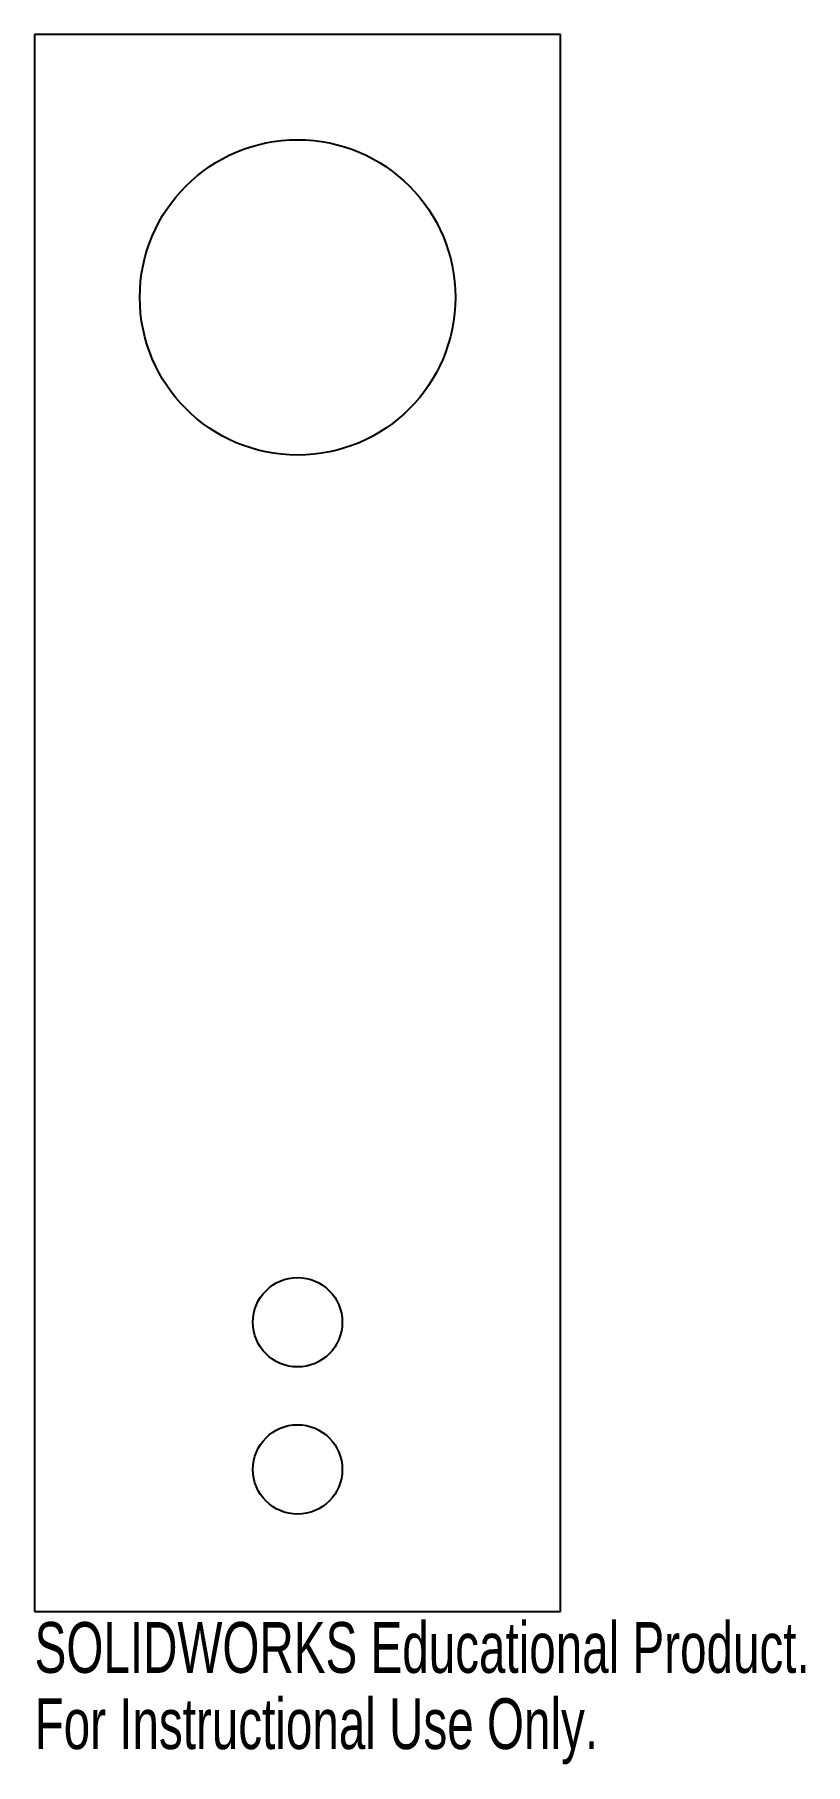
# Model space of a CAD drawing. Header units: millimetres. Extents: x -25 to 48, y -140 to 25.
import ezdxf

# ---------------------------------------------------------------- set-up
doc = ezdxf.new("R2010")
doc.units = ezdxf.units.MM
doc.styles.add('SLDTEXTSTYLE0', font='TXT', dxfattribs={"width": 0.7})

msp = doc.modelspace()

# ---------------------------------------------------------------- linework, layer by layer
at = {"color": 7, "linetype": 'Continuous', "lineweight": 25}
for p, q in [((25, 25), (-25, 25)), ((-25, 25), (-25, -125)), ((25, -125), (25, 25)), ((-25, -125), (25, -125))]:
    msp.add_line(p, q, dxfattribs=at)
for centre, radius in [((0, 0), 15), ((0, -97.5), 4.25), ((0, -111.5), 4.25)]:
    msp.add_circle(centre, radius, dxfattribs=at)

# ---------------------------------------------------------------- texts
at = {"color": 7, "linetype": 'Continuous', "char_height": 4.8336, "attachment_point": 1, "style": 'SLDTEXTSTYLE0'}
for s, insert in [('SOLIDWORKS Educational Product.', (-25, -126.02)), ('For Instructional Use Only.', (-25, -133.27))]:
    msp.add_mtext(s, dxfattribs=dict(at, insert=insert))

doc.saveas('drawing.dxf')
